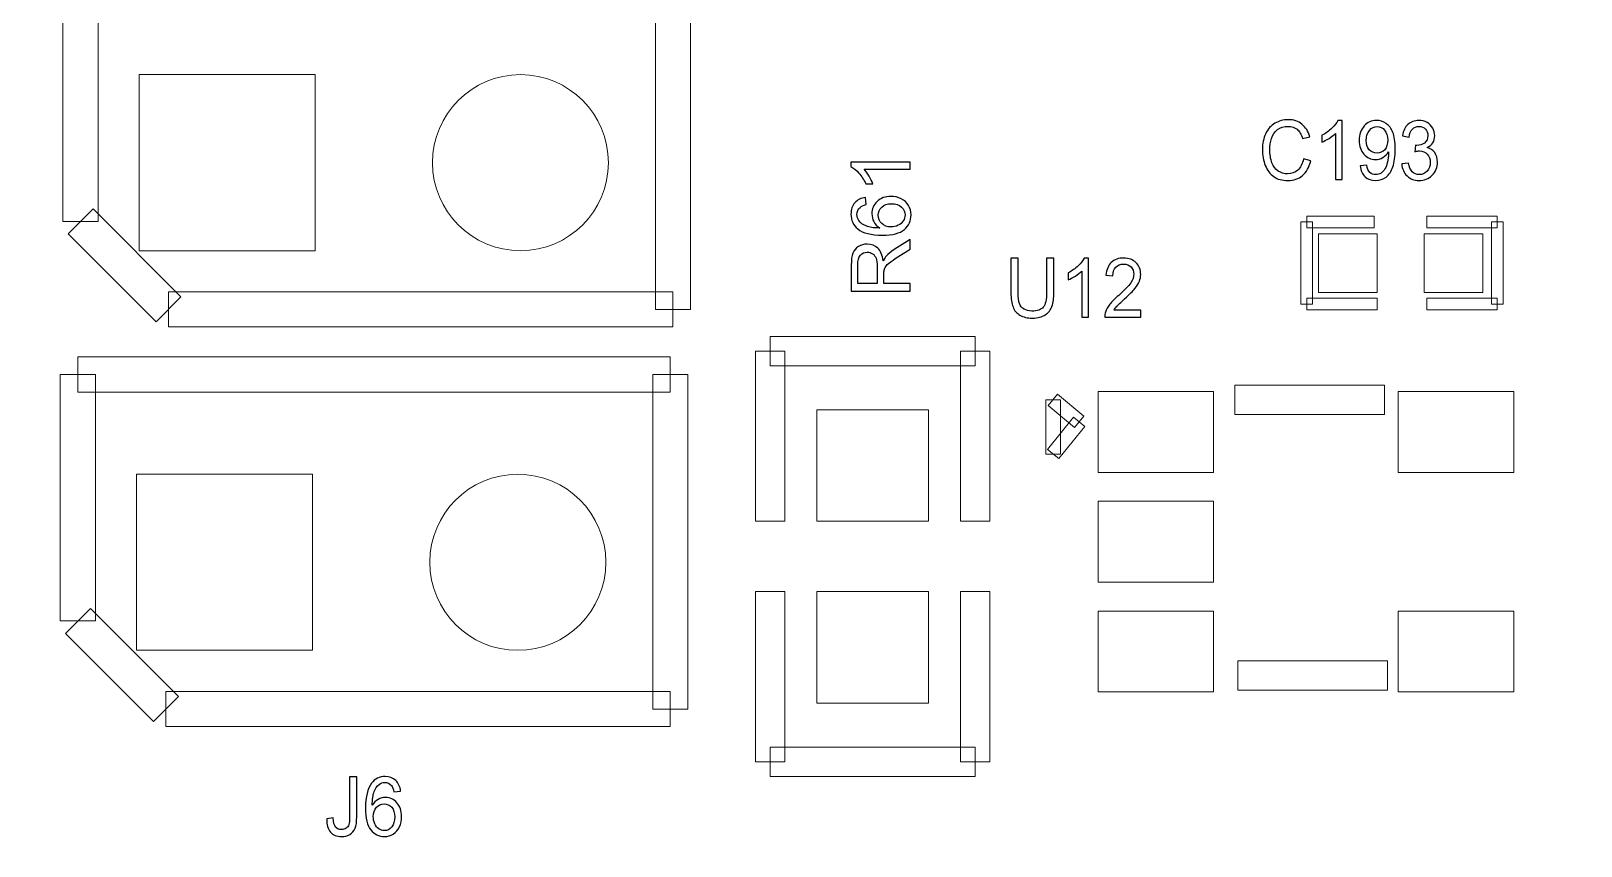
# Model space of a CAD drawing. Header units: millimetres. Extents: x -86 to 67, y -55 to 52.
# Drawn here: x 0.47 to 13.89, y 13.86 to 20.92 of the extents above; entities that cross this region are included whole.
import ezdxf

# ---------------------------------------------------------------- set-up
doc = ezdxf.new("R2010")
doc.units = ezdxf.units.MM
doc.header["$MEASUREMENT"] = 0
for name, color, linetype in [('BG_OUTLINE', 7, 'Continuous'), ('PG_SILKSCREEN_TOP', 7, 'Continuous'), ('PIN_TOP', 7, 'Continuous'), ('RD_SILKSCREEN_TOP', 7, 'Continuous')]:
    doc.layers.add(name, color=color, linetype=linetype)

msp = doc.modelspace()

# ---------------------------------------------------------------- linework, layer by layer
at = {"layer": 'BG_OUTLINE', "color": 3, "lineweight": 9}
msp.add_open_spline([(-60.0926, 34.7331), (-60.0926, 34.7331), (63.7724, 34.7331), (63.7724, 34.7331), (63.7724, 34.7331), (64.585, 34.7336), (65.3646, 34.4113), (65.9396, 33.837), (65.9396, 33.837), (66.5146, 33.2627), (66.8379, 32.4797), (66.8384, 31.667), (66.8384, 31.667), (66.8384, 31.667), (66.8412, -52.28), (66.8412, -52.28), (66.8412, -52.28), (66.8412, -52.28), (66.8384, -52.1933), (66.8384, -52.1933), (66.8384, -52.1933), (66.8389, -53.006), (66.5166, -53.7856), (65.9424, -54.3606), (65.9424, -54.3606), (65.3681, -54.9356), (64.585, -55.2589), (63.7724, -55.2594), (63.7724, -55.2594), (63.7724, -55.2594), (-60.1869, -55.2594), (-60.1869, -55.2594), (-60.1869, -55.2594), (-60.1869, -55.2594), (-60.0853, -55.2518), (-60.0853, -55.2518), (-60.0853, -55.2518), (-60.8979, -55.2523), (-61.6775, -54.9299), (-62.2525, -54.3557), (-62.2525, -54.3557), (-62.8275, -53.7814), (-63.1508, -52.9984), (-63.1513, -52.1857), (-63.1513, -52.1857), (-63.1513, -52.1857), (-63.1587, 31.667), (-63.1587, 31.667), (-63.1587, 31.667), (-63.1592, 32.4797), (-62.8369, 33.2593), (-62.2626, 33.8343), (-62.2626, 33.8343), (-61.6883, 34.4093), (-60.9053, 34.7326), (-60.0926, 34.7331)], degree=3, knots=[0, 0, 0, 0, 0.0714286, 0.0714286, 0.0714286, 0.0714286, 0.1428571, 0.1428571, 0.1428571, 0.1428571, 0.2142857, 0.2142857, 0.2142857, 0.2142857, 0.2857143, 0.2857143, 0.2857143, 0.2857143, 0.3571429, 0.3571429, 0.3571429, 0.3571429, 0.4285714, 0.4285714, 0.4285714, 0.4285714, 0.5, 0.5, 0.5, 0.5, 0.5714286, 0.5714286, 0.5714286, 0.5714286, 0.6428571, 0.6428571, 0.6428571, 0.6428571, 0.7142857, 0.7142857, 0.7142857, 0.7142857, 0.7857143, 0.7857143, 0.7857143, 0.7857143, 0.8571429, 0.8571429, 0.8571429, 0.8571429, 0.9285714, 0.9285714, 0.9285714, 0.9285714, 1, 1, 1, 1], dxfattribs=at)
at = {"layer": 'PG_SILKSCREEN_TOP', "color": 6, "lineweight": 9}
for points in [[(1.05, 19.2693), (1.05, 19.2693), (0.7452, 19.2693), (0.7452, 19.2693), (0.7452, 19.2693), (0.7452, 19.2693), (0.7452, 21.4029), (0.7452, 21.4029), (0.7452, 21.4029), (0.7452, 21.4029), (1.05, 21.4029), (1.05, 21.4029), (1.05, 21.4029), (1.05, 21.4029), (1.05, 19.2693), (1.05, 19.2693)], [(5.876, 21.4029), (5.876, 21.4029), (6.1808, 21.4029), (6.1808, 21.4029), (6.1808, 21.4029), (6.1808, 21.4029), (6.1808, 18.5073), (6.1808, 18.5073), (6.1808, 18.5073), (6.1808, 18.5073), (5.876, 18.5073), (5.876, 18.5073), (5.876, 18.5073), (5.876, 18.5073), (5.876, 21.4029), (5.876, 21.4029)], [(1.7673, 18.6151), (1.7673, 18.6151), (1.5518, 18.3995), (1.5518, 18.3995), (1.5518, 18.3995), (1.5518, 18.3995), (0.7898, 19.1615), (0.7898, 19.1615), (0.7898, 19.1615), (0.7898, 19.1615), (1.0053, 19.3771), (1.0053, 19.3771), (1.0053, 19.3771), (1.0053, 19.3771), (1.7673, 18.6151), (1.7673, 18.6151)], [(11.5681, 18.553), (11.5681, 18.553), (11.4665, 18.553), (11.4665, 18.553), (11.4665, 18.553), (11.4665, 18.553), (11.4665, 19.2642), (11.4665, 19.2642), (11.4665, 19.2642), (11.4665, 19.2642), (11.5681, 19.2642), (11.5681, 19.2642), (11.5681, 19.2642), (11.5681, 19.2642), (11.5681, 18.553), (11.5681, 18.553)], [(11.5173, 19.2134), (11.5173, 19.2134), (11.5173, 19.315), (11.5173, 19.315), (11.5173, 19.315), (11.5173, 19.315), (12.1015, 19.315), (12.1015, 19.315), (12.1015, 19.315), (12.1015, 19.315), (12.1015, 19.2134), (12.1015, 19.2134), (12.1015, 19.2134), (12.1015, 19.2134), (11.5173, 19.2134), (11.5173, 19.2134)], [(13.1683, 19.315), (13.1683, 19.315), (13.1683, 19.2134), (13.1683, 19.2134), (13.1683, 19.2134), (13.1683, 19.2134), (12.5587, 19.2134), (12.5587, 19.2134), (12.5587, 19.2134), (12.5587, 19.2134), (12.5587, 19.315), (12.5587, 19.315), (12.5587, 19.315), (12.5587, 19.315), (13.1683, 19.315), (13.1683, 19.315)], [(13.2191, 18.553), (13.2191, 18.553), (13.1175, 18.553), (13.1175, 18.553), (13.1175, 18.553), (13.1175, 18.553), (13.1175, 19.2642), (13.1175, 19.2642), (13.1175, 19.2642), (13.1175, 19.2642), (13.2191, 19.2642), (13.2191, 19.2642), (13.2191, 19.2642), (13.2191, 19.2642), (13.2191, 18.553), (13.2191, 18.553)], [(6.0284, 18.6597), (6.0284, 18.6597), (6.0284, 18.3549), (6.0284, 18.3549), (6.0284, 18.3549), (6.0284, 18.3549), (1.6596, 18.3549), (1.6596, 18.3549), (1.6596, 18.3549), (1.6596, 18.3549), (1.6596, 18.6597), (1.6596, 18.6597), (1.6596, 18.6597), (1.6596, 18.6597), (6.0284, 18.6597), (6.0284, 18.6597)], [(12.1269, 18.6038), (12.1269, 18.6038), (12.1269, 18.5022), (12.1269, 18.5022), (12.1269, 18.5022), (12.1269, 18.5022), (11.5173, 18.5022), (11.5173, 18.5022), (11.5173, 18.5022), (11.5173, 18.5022), (11.5173, 18.6038), (11.5173, 18.6038), (11.5173, 18.6038), (11.5173, 18.6038), (12.1269, 18.6038), (12.1269, 18.6038)], [(13.1683, 18.6038), (13.1683, 18.6038), (13.1683, 18.5022), (13.1683, 18.5022), (13.1683, 18.5022), (13.1683, 18.5022), (12.5587, 18.5022), (12.5587, 18.5022), (12.5587, 18.5022), (12.5587, 18.5022), (12.5587, 18.6038), (12.5587, 18.6038), (12.5587, 18.6038), (12.5587, 18.6038), (13.1683, 18.6038), (13.1683, 18.6038)], [(8.6471, 18.2736), (8.6471, 18.2736), (8.6471, 18.0196), (8.6471, 18.0196), (8.6471, 18.0196), (8.6471, 18.0196), (6.8691, 18.0196), (6.8691, 18.0196), (6.8691, 18.0196), (6.8691, 18.0196), (6.8691, 18.2736), (6.8691, 18.2736), (6.8691, 18.2736), (6.8691, 18.2736), (8.6471, 18.2736), (8.6471, 18.2736)], [(6.7421, 18.1466), (6.7421, 18.1466), (6.9961, 18.1466), (6.9961, 18.1466), (6.9961, 18.1466), (6.9961, 18.1466), (6.9961, 16.6734), (6.9961, 16.6734), (6.9961, 16.6734), (6.9961, 16.6734), (6.7421, 16.6734), (6.7421, 16.6734), (6.7421, 16.6734), (6.7421, 16.6734), (6.7421, 18.1466), (6.7421, 18.1466)], [(8.7741, 16.6734), (8.7741, 16.6734), (8.5201, 16.6734), (8.5201, 16.6734), (8.5201, 16.6734), (8.5201, 16.6734), (8.5201, 18.1466), (8.5201, 18.1466), (8.5201, 18.1466), (8.5201, 18.1466), (8.7741, 18.1466), (8.7741, 18.1466), (8.7741, 18.1466), (8.7741, 18.1466), (8.7741, 16.6734), (8.7741, 16.6734)], [(0.8747, 17.791), (0.8747, 17.791), (0.8747, 18.0958), (0.8747, 18.0958), (0.8747, 18.0958), (0.8747, 18.0958), (6.0055, 18.0958), (6.0055, 18.0958), (6.0055, 18.0958), (6.0055, 18.0958), (6.0055, 17.791), (6.0055, 17.791), (6.0055, 17.791), (6.0055, 17.791), (0.8747, 17.791), (0.8747, 17.791)], [(1.0271, 15.8098), (1.0271, 15.8098), (0.7223, 15.8098), (0.7223, 15.8098), (0.7223, 15.8098), (0.7223, 15.8098), (0.7223, 17.9434), (0.7223, 17.9434), (0.7223, 17.9434), (0.7223, 17.9434), (1.0271, 17.9434), (1.0271, 17.9434), (1.0271, 17.9434), (1.0271, 17.9434), (1.0271, 15.8098), (1.0271, 15.8098)], [(5.8531, 17.9434), (5.8531, 17.9434), (6.1579, 17.9434), (6.1579, 17.9434), (6.1579, 17.9434), (6.1579, 17.9434), (6.1579, 15.0478), (6.1579, 15.0478), (6.1579, 15.0478), (6.1579, 15.0478), (5.8531, 15.0478), (5.8531, 15.0478), (5.8531, 15.0478), (5.8531, 15.0478), (5.8531, 17.9434), (5.8531, 17.9434)], [(9.2577, 17.725), (9.2577, 17.725), (9.3847, 17.725), (9.3847, 17.725), (9.3847, 17.725), (9.3847, 17.725), (9.3847, 17.2551), (9.3847, 17.2551), (9.3847, 17.2551), (9.3847, 17.2551), (9.2577, 17.2551), (9.2577, 17.2551), (9.2577, 17.2551), (9.2577, 17.2551), (9.2577, 17.725), (9.2577, 17.725)], [(9.5872, 17.5817), (9.5872, 17.5817), (9.5059, 17.4842), (9.5059, 17.4842), (9.5059, 17.4842), (9.5059, 17.4842), (9.2773, 17.6747), (9.2773, 17.6747), (9.2773, 17.6747), (9.2773, 17.6747), (9.3586, 17.7722), (9.3586, 17.7722), (9.3586, 17.7722), (9.3586, 17.7722), (9.5872, 17.5817), (9.5872, 17.5817)], [(10.896, 17.598), (10.896, 17.598), (10.896, 17.852), (10.896, 17.852), (10.896, 17.852), (10.896, 17.852), (12.1914, 17.852), (12.1914, 17.852), (12.1914, 17.852), (12.1914, 17.852), (12.1914, 17.598), (12.1914, 17.598), (12.1914, 17.598), (12.1914, 17.598), (10.896, 17.598), (10.896, 17.598)], [(9.3706, 17.2151), (9.3706, 17.2151), (9.2719, 17.2951), (9.2719, 17.2951), (9.2719, 17.2951), (9.2719, 17.2951), (9.4972, 17.573), (9.4972, 17.573), (9.4972, 17.573), (9.4972, 17.573), (9.5959, 17.493), (9.5959, 17.493), (9.5959, 17.493), (9.5959, 17.493), (9.3706, 17.2151), (9.3706, 17.2151)], [(6.9961, 14.5906), (6.9961, 14.5906), (6.7421, 14.5906), (6.7421, 14.5906), (6.7421, 14.5906), (6.7421, 14.5906), (6.7421, 16.0638), (6.7421, 16.0638), (6.7421, 16.0638), (6.7421, 16.0638), (6.9961, 16.0638), (6.9961, 16.0638), (6.9961, 16.0638), (6.9961, 16.0638), (6.9961, 14.5906), (6.9961, 14.5906)], [(8.5201, 16.0638), (8.5201, 16.0638), (8.7741, 16.0638), (8.7741, 16.0638), (8.7741, 16.0638), (8.7741, 16.0638), (8.7741, 14.5906), (8.7741, 14.5906), (8.7741, 14.5906), (8.7741, 14.5906), (8.5201, 14.5906), (8.5201, 14.5906), (8.5201, 14.5906), (8.5201, 14.5906), (8.5201, 16.0638), (8.5201, 16.0638)], [(1.7445, 15.1556), (1.7445, 15.1556), (1.529, 14.9401), (1.529, 14.9401), (1.529, 14.9401), (1.529, 14.9401), (0.767, 15.7021), (0.767, 15.7021), (0.767, 15.7021), (0.767, 15.7021), (0.9825, 15.9176), (0.9825, 15.9176), (0.9825, 15.9176), (0.9825, 15.9176), (1.7445, 15.1556), (1.7445, 15.1556)], [(10.9214, 15.2104), (10.9214, 15.2104), (10.9214, 15.4644), (10.9214, 15.4644), (10.9214, 15.4644), (10.9214, 15.4644), (12.2168, 15.4644), (12.2168, 15.4644), (12.2168, 15.4644), (12.2168, 15.4644), (12.2168, 15.2104), (12.2168, 15.2104), (12.2168, 15.2104), (12.2168, 15.2104), (10.9214, 15.2104), (10.9214, 15.2104)], [(6.0055, 15.2002), (6.0055, 15.2002), (6.0055, 14.8954), (6.0055, 14.8954), (6.0055, 14.8954), (6.0055, 14.8954), (1.6367, 14.8954), (1.6367, 14.8954), (1.6367, 14.8954), (1.6367, 14.8954), (1.6367, 15.2002), (1.6367, 15.2002), (1.6367, 15.2002), (1.6367, 15.2002), (6.0055, 15.2002), (6.0055, 15.2002)], [(8.6471, 14.7176), (8.6471, 14.7176), (8.6471, 14.4636), (8.6471, 14.4636), (8.6471, 14.4636), (8.6471, 14.4636), (6.8691, 14.4636), (6.8691, 14.4636), (6.8691, 14.4636), (6.8691, 14.4636), (6.8691, 14.7176), (6.8691, 14.7176), (6.8691, 14.7176), (6.8691, 14.7176), (8.6471, 14.7176), (8.6471, 14.7176)]]:
    msp.add_open_spline(points, degree=3, knots=[0, 0, 0, 0, 0.25, 0.25, 0.25, 0.25, 0.5, 0.5, 0.5, 0.5, 0.75, 0.75, 0.75, 0.75, 1, 1, 1, 1], dxfattribs=at)
at = {"layer": 'PIN_TOP', "lineweight": 9}
for points in [[(1.4056, 19.0153), (1.4056, 19.0153), (1.4056, 20.5393), (1.4056, 20.5393), (1.4056, 20.5393), (1.4056, 20.5393), (2.9296, 20.5393), (2.9296, 20.5393), (2.9296, 20.5393), (2.9296, 20.5393), (2.9296, 19.0153), (2.9296, 19.0153), (2.9296, 19.0153), (2.9296, 19.0153), (1.4056, 19.0153), (1.4056, 19.0153)], [(5.4696, 19.7773), (5.4696, 20.1982), (5.1284, 20.5393), (4.7076, 20.5393), (4.7076, 20.5393), (4.2867, 20.5393), (3.9456, 20.1982), (3.9456, 19.7773), (3.9456, 19.7773), (3.9456, 19.3565), (4.2867, 19.0153), (4.7076, 19.0153), (4.7076, 19.0153), (5.1284, 19.0153), (5.4696, 19.3565), (5.4696, 19.7773)], [(12.1269, 19.1626), (12.1269, 19.1626), (12.1269, 18.6546), (12.1269, 18.6546), (12.1269, 18.6546), (12.1269, 18.6546), (11.6189, 18.6546), (11.6189, 18.6546), (11.6189, 18.6546), (11.6189, 18.6546), (11.6189, 19.1626), (11.6189, 19.1626), (11.6189, 19.1626), (11.6189, 19.1626), (12.1269, 19.1626), (12.1269, 19.1626)], [(13.0413, 19.1626), (13.0413, 19.1626), (13.0413, 18.6546), (13.0413, 18.6546), (13.0413, 18.6546), (13.0413, 18.6546), (12.5333, 18.6546), (12.5333, 18.6546), (12.5333, 18.6546), (12.5333, 18.6546), (12.5333, 19.1626), (12.5333, 19.1626), (12.5333, 19.1626), (12.5333, 19.1626), (13.0413, 19.1626), (13.0413, 19.1626)], [(9.7102, 17.0956), (9.7102, 17.0956), (9.7102, 17.7956), (9.7102, 17.7956), (9.7102, 17.7956), (9.7102, 17.7956), (10.7102, 17.7956), (10.7102, 17.7956), (10.7102, 17.7956), (10.7102, 17.7956), (10.7102, 17.0956), (10.7102, 17.0956), (10.7102, 17.0956), (10.7102, 17.0956), (9.7102, 17.0956), (9.7102, 17.0956)], [(12.3102, 17.0956), (12.3102, 17.0956), (12.3102, 17.7956), (12.3102, 17.7956), (12.3102, 17.7956), (12.3102, 17.7956), (13.3102, 17.7956), (13.3102, 17.7956), (13.3102, 17.7956), (13.3102, 17.7956), (13.3102, 17.0956), (13.3102, 17.0956), (13.3102, 17.0956), (13.3102, 17.0956), (12.3102, 17.0956), (12.3102, 17.0956)], [(7.2755, 17.6386), (7.2755, 17.6386), (8.2407, 17.6386), (8.2407, 17.6386), (8.2407, 17.6386), (8.2407, 17.6386), (8.2407, 16.6734), (8.2407, 16.6734), (8.2407, 16.6734), (8.2407, 16.6734), (7.2755, 16.6734), (7.2755, 16.6734), (7.2755, 16.6734), (7.2755, 16.6734), (7.2755, 17.6386), (7.2755, 17.6386)], [(1.3827, 15.5558), (1.3827, 15.5558), (1.3827, 17.0798), (1.3827, 17.0798), (1.3827, 17.0798), (1.3827, 17.0798), (2.9067, 17.0798), (2.9067, 17.0798), (2.9067, 17.0798), (2.9067, 17.0798), (2.9067, 15.5558), (2.9067, 15.5558), (2.9067, 15.5558), (2.9067, 15.5558), (1.3827, 15.5558), (1.3827, 15.5558)], [(5.4467, 16.3178), (5.4467, 16.7387), (5.1056, 17.0798), (4.6847, 17.0798), (4.6847, 17.0798), (4.2639, 17.0798), (3.9227, 16.7387), (3.9227, 16.3178), (3.9227, 16.3178), (3.9227, 15.897), (4.2639, 15.5558), (4.6847, 15.5558), (4.6847, 15.5558), (5.1056, 15.5558), (5.4467, 15.897), (5.4467, 16.3178)], [(9.7102, 16.1456), (9.7102, 16.1456), (9.7102, 16.8456), (9.7102, 16.8456), (9.7102, 16.8456), (9.7102, 16.8456), (10.7102, 16.8456), (10.7102, 16.8456), (10.7102, 16.8456), (10.7102, 16.8456), (10.7102, 16.1456), (10.7102, 16.1456), (10.7102, 16.1456), (10.7102, 16.1456), (9.7102, 16.1456), (9.7102, 16.1456)], [(7.2755, 16.0638), (7.2755, 16.0638), (8.2407, 16.0638), (8.2407, 16.0638), (8.2407, 16.0638), (8.2407, 16.0638), (8.2407, 15.0986), (8.2407, 15.0986), (8.2407, 15.0986), (8.2407, 15.0986), (7.2755, 15.0986), (7.2755, 15.0986), (7.2755, 15.0986), (7.2755, 15.0986), (7.2755, 16.0638), (7.2755, 16.0638)], [(9.7102, 15.1957), (9.7102, 15.1957), (9.7102, 15.8957), (9.7102, 15.8957), (9.7102, 15.8957), (9.7102, 15.8957), (10.7102, 15.8957), (10.7102, 15.8957), (10.7102, 15.8957), (10.7102, 15.8957), (10.7102, 15.1957), (10.7102, 15.1957), (10.7102, 15.1957), (10.7102, 15.1957), (9.7102, 15.1957), (9.7102, 15.1957)], [(12.3102, 15.1957), (12.3102, 15.1957), (12.3102, 15.8957), (12.3102, 15.8957), (12.3102, 15.8957), (12.3102, 15.8957), (13.3102, 15.8957), (13.3102, 15.8957), (13.3102, 15.8957), (13.3102, 15.8957), (13.3102, 15.1957), (13.3102, 15.1957), (13.3102, 15.1957), (13.3102, 15.1957), (12.3102, 15.1957), (12.3102, 15.1957)]]:
    msp.add_open_spline(points, degree=3, knots=[0, 0, 0, 0, 0.25, 0.25, 0.25, 0.25, 0.5, 0.5, 0.5, 0.5, 0.75, 0.75, 0.75, 0.75, 1, 1, 1, 1], dxfattribs=at)
at = {"layer": 'RD_SILKSCREEN_TOP', "color": 8}
for points, knots in [([(11.489, 19.81), (11.489, 19.81), (11.5516, 19.7929), (11.5516, 19.7929), (11.5516, 19.7929), (11.5385, 19.7377), (11.5148, 19.6955), (11.4809, 19.6663), (11.4809, 19.6663), (11.4468, 19.6373), (11.4051, 19.6228), (11.3558, 19.6228), (11.3558, 19.6228), (11.3049, 19.6228), (11.2635, 19.634), (11.2315, 19.6563), (11.2315, 19.6563), (11.1996, 19.6787), (11.1753, 19.711), (11.1586, 19.7534), (11.1586, 19.7534), (11.142, 19.7958), (11.1337, 19.8413), (11.1337, 19.8899), (11.1337, 19.8899), (11.1337, 19.9429), (11.143, 19.9891), (11.1619, 20.0286), (11.1619, 20.0286), (11.1807, 20.0681), (11.2075, 20.098), (11.2422, 20.1186), (11.2422, 20.1186), (11.2769, 20.1391), (11.3151, 20.1493), (11.3568, 20.1493), (11.3568, 20.1493), (11.4042, 20.1493), (11.4439, 20.1363), (11.4761, 20.1104), (11.4761, 20.1104), (11.5083, 20.0844), (11.5308, 20.048), (11.5434, 20.001), (11.5434, 20.001), (11.5434, 20.001), (11.482, 19.9853), (11.482, 19.9853), (11.482, 19.9853), (11.4709, 20.0224), (11.4551, 20.0493), (11.4342, 20.0663), (11.4342, 20.0663), (11.4134, 20.0832), (11.3872, 20.0916), (11.3555, 20.0916), (11.3555, 20.0916), (11.3192, 20.0916), (11.2889, 20.0823), (11.2645, 20.0636), (11.2645, 20.0636), (11.24, 20.0447), (11.2229, 20.0196), (11.2131, 19.9879), (11.2131, 19.9879), (11.2031, 19.9564), (11.1982, 19.9238), (11.1982, 19.8903), (11.1982, 19.8903), (11.1982, 19.8469), (11.2041, 19.8092), (11.2157, 19.7768), (11.2157, 19.7768), (11.2275, 19.7446), (11.2457, 19.7204), (11.2704, 19.7044), (11.2704, 19.7044), (11.2951, 19.6884), (11.3219, 19.6805), (11.3508, 19.6805), (11.3508, 19.6805), (11.3858, 19.6805), (11.4154, 19.6914), (11.4397, 19.7131), (11.4397, 19.7131), (11.4641, 19.7349), (11.4804, 19.7672), (11.489, 19.81)], [0, 0, 0, 0, 0.0454545, 0.0454545, 0.0454545, 0.0454545, 0.0909091, 0.0909091, 0.0909091, 0.0909091, 0.1363636, 0.1363636, 0.1363636, 0.1363636, 0.1818182, 0.1818182, 0.1818182, 0.1818182, 0.2272727, 0.2272727, 0.2272727, 0.2272727, 0.2727273, 0.2727273, 0.2727273, 0.2727273, 0.3181818, 0.3181818, 0.3181818, 0.3181818, 0.3636364, 0.3636364, 0.3636364, 0.3636364, 0.4090909, 0.4090909, 0.4090909, 0.4090909, 0.4545455, 0.4545455, 0.4545455, 0.4545455, 0.5, 0.5, 0.5, 0.5, 0.5454545, 0.5454545, 0.5454545, 0.5454545, 0.5909091, 0.5909091, 0.5909091, 0.5909091, 0.6363636, 0.6363636, 0.6363636, 0.6363636, 0.6818182, 0.6818182, 0.6818182, 0.6818182, 0.7272727, 0.7272727, 0.7272727, 0.7272727, 0.7727273, 0.7727273, 0.7727273, 0.7727273, 0.8181818, 0.8181818, 0.8181818, 0.8181818, 0.8636364, 0.8636364, 0.8636364, 0.8636364, 0.9090909, 0.9090909, 0.9090909, 0.9090909, 0.9545455, 0.9545455, 0.9545455, 0.9545455, 1, 1, 1, 1]), ([(11.8237, 19.6315), (11.8237, 19.6315), (11.7657, 19.6315), (11.7657, 19.6315), (11.7657, 19.6315), (11.7657, 19.6315), (11.7657, 20.0298), (11.7657, 20.0298), (11.7657, 20.0298), (11.7517, 20.0154), (11.7334, 20.0011), (11.7108, 19.9867), (11.7108, 19.9867), (11.688, 19.9724), (11.6676, 19.9616), (11.6496, 19.9545), (11.6496, 19.9545), (11.6496, 19.9545), (11.6496, 20.0148), (11.6496, 20.0148), (11.6496, 20.0148), (11.6821, 20.0313), (11.7105, 20.0512), (11.7347, 20.0746), (11.7347, 20.0746), (11.759, 20.098), (11.7762, 20.1207), (11.7863, 20.1427), (11.7863, 20.1427), (11.7863, 20.1427), (11.8237, 20.1427), (11.8237, 20.1427), (11.8237, 20.1427), (11.8237, 20.1427), (11.8237, 19.6315), (11.8237, 19.6315)], [0, 0, 0, 0, 0.1111111, 0.1111111, 0.1111111, 0.1111111, 0.2222222, 0.2222222, 0.2222222, 0.2222222, 0.3333333, 0.3333333, 0.3333333, 0.3333333, 0.4444444, 0.4444444, 0.4444444, 0.4444444, 0.5555556, 0.5555556, 0.5555556, 0.5555556, 0.6666667, 0.6666667, 0.6666667, 0.6666667, 0.7777778, 0.7777778, 0.7777778, 0.7777778, 0.8888889, 0.8888889, 0.8888889, 0.8888889, 1, 1, 1, 1]), ([(11.9811, 19.7492), (11.9811, 19.7492), (12.0369, 19.7548), (12.0369, 19.7548), (12.0369, 19.7548), (12.0417, 19.7266), (12.0507, 19.7061), (12.0639, 19.6933), (12.0639, 19.6933), (12.0773, 19.6806), (12.0943, 19.6742), (12.1153, 19.6742), (12.1153, 19.6742), (12.1331, 19.6742), (12.1487, 19.6786), (12.1622, 19.6874), (12.1622, 19.6874), (12.1756, 19.6962), (12.1866, 19.708), (12.1952, 19.7227), (12.1952, 19.7227), (12.2039, 19.7374), (12.211, 19.7573), (12.2169, 19.7822), (12.2169, 19.7822), (12.2225, 19.8072), (12.2255, 19.8327), (12.2255, 19.8586), (12.2255, 19.8586), (12.2255, 19.8613), (12.2254, 19.8656), (12.2252, 19.8711), (12.2252, 19.8711), (12.2135, 19.8513), (12.1978, 19.835), (12.1777, 19.8227), (12.1777, 19.8227), (12.1575, 19.8102), (12.1357, 19.8041), (12.1124, 19.8041), (12.1124, 19.8041), (12.0732, 19.8041), (12.0401, 19.8194), (12.0131, 19.85), (12.0131, 19.85), (11.9859, 19.8805), (11.9724, 19.9207), (11.9724, 19.9707), (11.9724, 19.9707), (11.9724, 20.0224), (11.9865, 20.0639), (12.0148, 20.0954), (12.0148, 20.0954), (12.0431, 20.127), (12.0785, 20.1427), (12.1211, 20.1427), (12.1211, 20.1427), (12.1518, 20.1427), (12.1799, 20.1337), (12.2054, 20.1159), (12.2054, 20.1159), (12.2308, 20.0982), (12.2502, 20.0727), (12.2634, 20.0397), (12.2634, 20.0397), (12.2766, 20.0068), (12.2833, 19.959), (12.2833, 19.8964), (12.2833, 19.8964), (12.2833, 19.8315), (12.2768, 19.7797), (12.2637, 19.741), (12.2637, 19.741), (12.2504, 19.7025), (12.2309, 19.6732), (12.2051, 19.6531), (12.2051, 19.6531), (12.1791, 19.6329), (12.1488, 19.6228), (12.1139, 19.6228), (12.1139, 19.6228), (12.0769, 19.6228), (12.0468, 19.6339), (12.0234, 19.656), (12.0234, 19.656), (11.9999, 19.6781), (11.9859, 19.7091), (11.9811, 19.7492)], [0, 0, 0, 0, 0.0454545, 0.0454545, 0.0454545, 0.0454545, 0.0909091, 0.0909091, 0.0909091, 0.0909091, 0.1363636, 0.1363636, 0.1363636, 0.1363636, 0.1818182, 0.1818182, 0.1818182, 0.1818182, 0.2272727, 0.2272727, 0.2272727, 0.2272727, 0.2727273, 0.2727273, 0.2727273, 0.2727273, 0.3181818, 0.3181818, 0.3181818, 0.3181818, 0.3636364, 0.3636364, 0.3636364, 0.3636364, 0.4090909, 0.4090909, 0.4090909, 0.4090909, 0.4545455, 0.4545455, 0.4545455, 0.4545455, 0.5, 0.5, 0.5, 0.5, 0.5454545, 0.5454545, 0.5454545, 0.5454545, 0.5909091, 0.5909091, 0.5909091, 0.5909091, 0.6363636, 0.6363636, 0.6363636, 0.6363636, 0.6818182, 0.6818182, 0.6818182, 0.6818182, 0.7272727, 0.7272727, 0.7272727, 0.7272727, 0.7727273, 0.7727273, 0.7727273, 0.7727273, 0.8181818, 0.8181818, 0.8181818, 0.8181818, 0.8636364, 0.8636364, 0.8636364, 0.8636364, 0.9090909, 0.9090909, 0.9090909, 0.9090909, 0.9545455, 0.9545455, 0.9545455, 0.9545455, 1, 1, 1, 1]), ([(12.34, 19.7659), (12.34, 19.7659), (12.3979, 19.7742), (12.3979, 19.7742), (12.3979, 19.7742), (12.4047, 19.7388), (12.416, 19.7133), (12.432, 19.6976), (12.432, 19.6976), (12.448, 19.682), (12.4675, 19.6742), (12.4905, 19.6742), (12.4905, 19.6742), (12.5178, 19.6742), (12.5409, 19.6844), (12.5598, 19.7048), (12.5598, 19.7048), (12.5784, 19.7251), (12.5879, 19.7504), (12.5879, 19.7805), (12.5879, 19.7805), (12.5879, 19.8092), (12.5793, 19.8329), (12.5618, 19.8515), (12.5618, 19.8515), (12.5443, 19.8701), (12.5222, 19.8795), (12.4953, 19.8795), (12.4953, 19.8795), (12.4844, 19.8795), (12.4707, 19.8771), (12.4544, 19.8725), (12.4544, 19.8725), (12.4544, 19.8725), (12.4609, 19.9274), (12.4609, 19.9274), (12.4609, 19.9274), (12.4648, 19.9269), (12.4678, 19.9266), (12.4702, 19.9266), (12.4702, 19.9266), (12.4949, 19.9266), (12.5171, 19.9336), (12.5369, 19.9475), (12.5369, 19.9475), (12.5568, 19.9614), (12.5666, 19.9828), (12.5666, 20.0118), (12.5666, 20.0118), (12.5666, 20.0346), (12.5594, 20.0537), (12.545, 20.0687), (12.545, 20.0687), (12.5306, 20.0837), (12.5119, 20.0913), (12.4892, 20.0913), (12.4892, 20.0913), (12.4666, 20.0913), (12.4478, 20.0836), (12.4328, 20.0684), (12.4328, 20.0684), (12.4178, 20.0531), (12.408, 20.0301), (12.4038, 19.9995), (12.4038, 19.9995), (12.4038, 19.9995), (12.3458, 20.0107), (12.3458, 20.0107), (12.3458, 20.0107), (12.3528, 20.0526), (12.369, 20.0851), (12.3941, 20.1081), (12.3941, 20.1081), (12.4193, 20.1311), (12.4506, 20.1427), (12.488, 20.1427), (12.488, 20.1427), (12.5137, 20.1427), (12.5375, 20.1367), (12.5592, 20.1248), (12.5592, 20.1248), (12.5808, 20.1129), (12.5975, 20.0966), (12.6091, 20.076), (12.6091, 20.076), (12.6205, 20.0554), (12.6263, 20.0336), (12.6263, 20.0103), (12.6263, 20.0103), (12.6263, 19.9884), (12.6209, 19.9684), (12.6098, 19.9502), (12.6098, 19.9502), (12.5988, 19.9322), (12.5826, 19.9179), (12.5611, 19.9072), (12.5611, 19.9072), (12.5891, 19.9003), (12.6108, 19.8859), (12.6263, 19.8639), (12.6263, 19.8639), (12.6417, 19.8421), (12.6495, 19.8148), (12.6495, 19.7819), (12.6495, 19.7819), (12.6495, 19.7375), (12.6345, 19.6998), (12.6043, 19.6688), (12.6043, 19.6688), (12.5742, 19.6379), (12.5362, 19.6225), (12.4902, 19.6225), (12.4902, 19.6225), (12.4487, 19.6225), (12.4142, 19.6358), (12.3869, 19.6624), (12.3869, 19.6624), (12.3595, 19.689), (12.3438, 19.7235), (12.34, 19.7659)], [0, 0, 0, 0, 0.0333333, 0.0333333, 0.0333333, 0.0333333, 0.0666667, 0.0666667, 0.0666667, 0.0666667, 0.1, 0.1, 0.1, 0.1, 0.1333333, 0.1333333, 0.1333333, 0.1333333, 0.1666667, 0.1666667, 0.1666667, 0.1666667, 0.2, 0.2, 0.2, 0.2, 0.2333333, 0.2333333, 0.2333333, 0.2333333, 0.2666667, 0.2666667, 0.2666667, 0.2666667, 0.3, 0.3, 0.3, 0.3, 0.3333333, 0.3333333, 0.3333333, 0.3333333, 0.3666667, 0.3666667, 0.3666667, 0.3666667, 0.4, 0.4, 0.4, 0.4, 0.4333333, 0.4333333, 0.4333333, 0.4333333, 0.4666667, 0.4666667, 0.4666667, 0.4666667, 0.5, 0.5, 0.5, 0.5, 0.5333333, 0.5333333, 0.5333333, 0.5333333, 0.5666667, 0.5666667, 0.5666667, 0.5666667, 0.6, 0.6, 0.6, 0.6, 0.6333333, 0.6333333, 0.6333333, 0.6333333, 0.6666667, 0.6666667, 0.6666667, 0.6666667, 0.7, 0.7, 0.7, 0.7, 0.7333333, 0.7333333, 0.7333333, 0.7333333, 0.7666667, 0.7666667, 0.7666667, 0.7666667, 0.8, 0.8, 0.8, 0.8, 0.8333333, 0.8333333, 0.8333333, 0.8333333, 0.8666667, 0.8666667, 0.8666667, 0.8666667, 0.9, 0.9, 0.9, 0.9, 0.9333333, 0.9333333, 0.9333333, 0.9333333, 0.9666667, 0.9666667, 0.9666667, 0.9666667, 1, 1, 1, 1]), ([(12.2187, 19.9739), (12.2187, 20.0097), (12.2099, 20.0383), (12.1922, 20.0593), (12.1922, 20.0593), (12.1744, 20.0804), (12.1531, 20.0909), (12.1281, 20.0909), (12.1281, 20.0909), (12.1024, 20.0909), (12.0799, 20.0796), (12.0608, 20.0569), (12.0608, 20.0569), (12.0417, 20.0342), (12.0321, 20.0048), (12.0321, 19.9687), (12.0321, 19.9687), (12.0321, 19.9362), (12.0412, 19.9099), (12.0594, 19.8897), (12.0594, 19.8897), (12.0775, 19.8694), (12.0999, 19.8593), (12.1265, 19.8593), (12.1265, 19.8593), (12.1535, 19.8593), (12.1755, 19.8694), (12.1927, 19.8897), (12.1927, 19.8897), (12.2101, 19.9099), (12.2187, 19.938), (12.2187, 19.9739)], [0, 0, 0, 0, 0.125, 0.125, 0.125, 0.125, 0.25, 0.25, 0.25, 0.25, 0.375, 0.375, 0.375, 0.375, 0.5, 0.5, 0.5, 0.5, 0.625, 0.625, 0.625, 0.625, 0.75, 0.75, 0.75, 0.75, 0.875, 0.875, 0.875, 0.875, 1, 1, 1, 1]), ([(8.0815, 19.7829), (8.0815, 19.7829), (8.0815, 19.7205), (8.0815, 19.7205), (8.0815, 19.7205), (8.0815, 19.7205), (7.6832, 19.7205), (7.6832, 19.7205), (7.6832, 19.7205), (7.6976, 19.7054), (7.7119, 19.6857), (7.7263, 19.6613), (7.7263, 19.6613), (7.7406, 19.6368), (7.7514, 19.6148), (7.7585, 19.5954), (7.7585, 19.5954), (7.7585, 19.5954), (7.6982, 19.5954), (7.6982, 19.5954), (7.6982, 19.5954), (7.6817, 19.6304), (7.6618, 19.661), (7.6384, 19.6871), (7.6384, 19.6871), (7.615, 19.7132), (7.5923, 19.7318), (7.5703, 19.7427), (7.5703, 19.7427), (7.5703, 19.7427), (7.5703, 19.7829), (7.5703, 19.7829), (7.5703, 19.7829), (7.5703, 19.7829), (8.0815, 19.7829), (8.0815, 19.7829)], [0, 0, 0, 0, 0.1111111, 0.1111111, 0.1111111, 0.1111111, 0.2222222, 0.2222222, 0.2222222, 0.2222222, 0.3333333, 0.3333333, 0.3333333, 0.3333333, 0.4444444, 0.4444444, 0.4444444, 0.4444444, 0.5555556, 0.5555556, 0.5555556, 0.5555556, 0.6666667, 0.6666667, 0.6666667, 0.6666667, 0.7777778, 0.7777778, 0.7777778, 0.7777778, 0.8888889, 0.8888889, 0.8888889, 0.8888889, 1, 1, 1, 1]), ([(7.6971, 19.4763), (7.6971, 19.4763), (7.702, 19.4142), (7.702, 19.4142), (7.702, 19.4142), (7.6774, 19.4086), (7.6595, 19.4008), (7.6485, 19.3906), (7.6485, 19.3906), (7.6306, 19.3737), (7.6217, 19.3528), (7.6217, 19.328), (7.6217, 19.328), (7.6217, 19.3081), (7.6273, 19.2907), (7.6384, 19.2756), (7.6384, 19.2756), (7.6528, 19.256), (7.6737, 19.2404), (7.7012, 19.2291), (7.7012, 19.2291), (7.7287, 19.2178), (7.768, 19.2119), (7.8189, 19.2114), (7.8189, 19.2114), (7.7961, 19.2265), (7.779, 19.2448), (7.7679, 19.2666), (7.7679, 19.2666), (7.7568, 19.2883), (7.7513, 19.3112), (7.7513, 19.335), (7.7513, 19.335), (7.7513, 19.3768), (7.7666, 19.4122), (7.7973, 19.4415), (7.7973, 19.4415), (7.828, 19.4708), (7.8675, 19.4854), (7.9161, 19.4854), (7.9161, 19.4854), (7.9482, 19.4854), (7.9778, 19.4785), (8.0053, 19.4647), (8.0053, 19.4647), (8.0327, 19.451), (8.0538, 19.432), (8.0683, 19.4079), (8.0683, 19.4079), (8.0829, 19.3839), (8.0902, 19.3566), (8.0902, 19.326), (8.0902, 19.326), (8.0902, 19.2739), (8.0711, 19.2314), (8.0327, 19.1986), (8.0327, 19.1986), (7.9944, 19.1656), (7.9312, 19.1493), (7.8432, 19.1493), (7.8432, 19.1493), (7.7449, 19.1493), (7.6734, 19.1674), (7.6287, 19.2038), (7.6287, 19.2038), (7.5898, 19.2355), (7.5703, 19.2781), (7.5703, 19.3319), (7.5703, 19.3319), (7.5703, 19.3719), (7.5815, 19.4047), (7.604, 19.4303), (7.604, 19.4303), (7.6265, 19.4559), (7.6575, 19.4712), (7.6971, 19.4763)], [0, 0, 0, 0, 0.0526316, 0.0526316, 0.0526316, 0.0526316, 0.1052632, 0.1052632, 0.1052632, 0.1052632, 0.1578947, 0.1578947, 0.1578947, 0.1578947, 0.2105263, 0.2105263, 0.2105263, 0.2105263, 0.2631579, 0.2631579, 0.2631579, 0.2631579, 0.3157895, 0.3157895, 0.3157895, 0.3157895, 0.3684211, 0.3684211, 0.3684211, 0.3684211, 0.4210526, 0.4210526, 0.4210526, 0.4210526, 0.4736842, 0.4736842, 0.4736842, 0.4736842, 0.5263158, 0.5263158, 0.5263158, 0.5263158, 0.5789474, 0.5789474, 0.5789474, 0.5789474, 0.6315789, 0.6315789, 0.6315789, 0.6315789, 0.6842105, 0.6842105, 0.6842105, 0.6842105, 0.7368421, 0.7368421, 0.7368421, 0.7368421, 0.7894737, 0.7894737, 0.7894737, 0.7894737, 0.8421053, 0.8421053, 0.8421053, 0.8421053, 0.8947368, 0.8947368, 0.8947368, 0.8947368, 0.9473684, 0.9473684, 0.9473684, 0.9473684, 1, 1, 1, 1]), ([(7.9165, 19.2211), (7.9381, 19.2211), (7.9587, 19.2257), (7.9784, 19.2349), (7.9784, 19.2349), (7.9981, 19.244), (8.013, 19.2568), (8.0233, 19.2732), (8.0233, 19.2732), (8.0336, 19.2896), (8.0388, 19.3069), (8.0388, 19.325), (8.0388, 19.325), (8.0388, 19.3514), (8.0282, 19.374), (8.0068, 19.393), (8.0068, 19.393), (7.9855, 19.412), (7.9566, 19.4214), (7.9201, 19.4214), (7.9201, 19.4214), (7.8849, 19.4214), (7.8571, 19.4121), (7.8368, 19.3933), (7.8368, 19.3933), (7.8166, 19.3746), (7.8065, 19.351), (7.8065, 19.3226), (7.8065, 19.3226), (7.8065, 19.2943), (7.8166, 19.2703), (7.8368, 19.2506), (7.8368, 19.2506), (7.8571, 19.231), (7.8837, 19.2211), (7.9165, 19.2211)], [0, 0, 0, 0, 0.1111111, 0.1111111, 0.1111111, 0.1111111, 0.2222222, 0.2222222, 0.2222222, 0.2222222, 0.3333333, 0.3333333, 0.3333333, 0.3333333, 0.4444444, 0.4444444, 0.4444444, 0.4444444, 0.5555556, 0.5555556, 0.5555556, 0.5555556, 0.6666667, 0.6666667, 0.6666667, 0.6666667, 0.7777778, 0.7777778, 0.7777778, 0.7777778, 0.8888889, 0.8888889, 0.8888889, 0.8888889, 1, 1, 1, 1]), ([(8.0815, 18.6648), (8.0815, 18.6648), (7.5724, 18.6648), (7.5724, 18.6648), (7.5724, 18.6648), (7.5724, 18.6648), (7.5724, 18.8905), (7.5724, 18.8905), (7.5724, 18.8905), (7.5724, 18.9359), (7.577, 18.9704), (7.5861, 18.994), (7.5861, 18.994), (7.5953, 19.0176), (7.6114, 19.0364), (7.6345, 19.0507), (7.6345, 19.0507), (7.6577, 19.0648), (7.6833, 19.0718), (7.7113, 19.0718), (7.7113, 19.0718), (7.7475, 19.0718), (7.7778, 19.0602), (7.8026, 19.0367), (7.8026, 19.0367), (7.8274, 19.0133), (7.8431, 18.9772), (7.8499, 18.9283), (7.8499, 18.9283), (7.8584, 18.9462), (7.8668, 18.9598), (7.8753, 18.969), (7.8753, 18.969), (7.8933, 18.9887), (7.9159, 19.0073), (7.9429, 19.025), (7.9429, 19.025), (7.9429, 19.025), (8.0815, 19.1135), (8.0815, 19.1135), (8.0815, 19.1135), (8.0815, 19.1135), (8.0815, 19.0287), (8.0815, 19.0287), (8.0815, 19.0287), (8.0815, 19.0287), (7.9755, 18.9614), (7.9755, 18.9614), (7.9755, 18.9614), (7.9451, 18.9417), (7.9216, 18.9255), (7.9055, 18.9127), (7.9055, 18.9127), (7.8892, 18.9), (7.8779, 18.8886), (7.8715, 18.8786), (7.8715, 18.8786), (7.8649, 18.8685), (7.8604, 18.8583), (7.8578, 18.8479), (7.8578, 18.8479), (7.8563, 18.8402), (7.8555, 18.8277), (7.8555, 18.8103), (7.8555, 18.8103), (7.8555, 18.8103), (7.8555, 18.7322), (7.8555, 18.7322), (7.8555, 18.7322), (7.8555, 18.7322), (8.0815, 18.7322), (8.0815, 18.7322), (8.0815, 18.7322), (8.0815, 18.7322), (8.0815, 18.6648), (8.0815, 18.6648)], [0, 0, 0, 0, 0.0526316, 0.0526316, 0.0526316, 0.0526316, 0.1052632, 0.1052632, 0.1052632, 0.1052632, 0.1578947, 0.1578947, 0.1578947, 0.1578947, 0.2105263, 0.2105263, 0.2105263, 0.2105263, 0.2631579, 0.2631579, 0.2631579, 0.2631579, 0.3157895, 0.3157895, 0.3157895, 0.3157895, 0.3684211, 0.3684211, 0.3684211, 0.3684211, 0.4210526, 0.4210526, 0.4210526, 0.4210526, 0.4736842, 0.4736842, 0.4736842, 0.4736842, 0.5263158, 0.5263158, 0.5263158, 0.5263158, 0.5789474, 0.5789474, 0.5789474, 0.5789474, 0.6315789, 0.6315789, 0.6315789, 0.6315789, 0.6842105, 0.6842105, 0.6842105, 0.6842105, 0.7368421, 0.7368421, 0.7368421, 0.7368421, 0.7894737, 0.7894737, 0.7894737, 0.7894737, 0.8421053, 0.8421053, 0.8421053, 0.8421053, 0.8947368, 0.8947368, 0.8947368, 0.8947368, 0.9473684, 0.9473684, 0.9473684, 0.9473684, 1, 1, 1, 1]), ([(7.7971, 18.7322), (7.7971, 18.7322), (7.7971, 18.877), (7.7971, 18.877), (7.7971, 18.877), (7.7971, 18.9077), (7.7939, 18.9319), (7.7875, 18.9492), (7.7875, 18.9492), (7.7811, 18.9666), (7.7709, 18.9798), (7.757, 18.9888), (7.757, 18.9888), (7.743, 18.9978), (7.7278, 19.0023), (7.7113, 19.0023), (7.7113, 19.0023), (7.6873, 19.0023), (7.6675, 18.9937), (7.6519, 18.9761), (7.6519, 18.9761), (7.6364, 18.9587), (7.6287, 18.9311), (7.6287, 18.8933), (7.6287, 18.8933), (7.6287, 18.8933), (7.6287, 18.7322), (7.6287, 18.7322), (7.6287, 18.7322), (7.6287, 18.7322), (7.7971, 18.7322), (7.7971, 18.7322)], [0, 0, 0, 0, 0.125, 0.125, 0.125, 0.125, 0.25, 0.25, 0.25, 0.25, 0.375, 0.375, 0.375, 0.375, 0.5, 0.5, 0.5, 0.5, 0.625, 0.625, 0.625, 0.625, 0.75, 0.75, 0.75, 0.75, 0.875, 0.875, 0.875, 0.875, 1, 1, 1, 1]), ([(9.2648, 18.9496), (9.2648, 18.9496), (9.3275, 18.9496), (9.3275, 18.9496), (9.3275, 18.9496), (9.3275, 18.9496), (9.3275, 18.6554), (9.3275, 18.6554), (9.3275, 18.6554), (9.3275, 18.6043), (9.322, 18.5637), (9.3112, 18.5335), (9.3112, 18.5335), (9.3005, 18.5034), (9.2812, 18.479), (9.253, 18.4602), (9.253, 18.4602), (9.225, 18.4412), (9.1882, 18.4318), (9.1426, 18.4318), (9.1426, 18.4318), (9.0984, 18.4318), (9.0621, 18.44), (9.034, 18.4565), (9.034, 18.4565), (9.0058, 18.4729), (8.9857, 18.4967), (8.9737, 18.5279), (8.9737, 18.5279), (8.9615, 18.559), (8.9556, 18.6015), (8.9556, 18.6554), (8.9556, 18.6554), (8.9556, 18.6554), (8.9556, 18.9496), (8.9556, 18.9496), (8.9556, 18.9496), (8.9556, 18.9496), (9.0182, 18.9496), (9.0182, 18.9496), (9.0182, 18.9496), (9.0182, 18.9496), (9.0182, 18.6558), (9.0182, 18.6558), (9.0182, 18.6558), (9.0182, 18.6115), (9.022, 18.5789), (9.0296, 18.5581), (9.0296, 18.5581), (9.0372, 18.5371), (9.0504, 18.521), (9.0689, 18.5096), (9.0689, 18.5096), (9.0876, 18.4982), (9.1103, 18.4925), (9.1371, 18.4925), (9.1371, 18.4925), (9.1832, 18.4925), (9.216, 18.5038), (9.2356, 18.5263), (9.2356, 18.5263), (9.2551, 18.5487), (9.2648, 18.5919), (9.2648, 18.6558), (9.2648, 18.6558), (9.2648, 18.6558), (9.2648, 18.9496), (9.2648, 18.9496)], [0, 0, 0, 0, 0.0588235, 0.0588235, 0.0588235, 0.0588235, 0.1176471, 0.1176471, 0.1176471, 0.1176471, 0.1764706, 0.1764706, 0.1764706, 0.1764706, 0.2352941, 0.2352941, 0.2352941, 0.2352941, 0.2941176, 0.2941176, 0.2941176, 0.2941176, 0.3529412, 0.3529412, 0.3529412, 0.3529412, 0.4117647, 0.4117647, 0.4117647, 0.4117647, 0.4705882, 0.4705882, 0.4705882, 0.4705882, 0.5294118, 0.5294118, 0.5294118, 0.5294118, 0.5882353, 0.5882353, 0.5882353, 0.5882353, 0.6470588, 0.6470588, 0.6470588, 0.6470588, 0.7058824, 0.7058824, 0.7058824, 0.7058824, 0.7647059, 0.7647059, 0.7647059, 0.7647059, 0.8235294, 0.8235294, 0.8235294, 0.8235294, 0.8823529, 0.8823529, 0.8823529, 0.8823529, 0.9411765, 0.9411765, 0.9411765, 0.9411765, 1, 1, 1, 1]), ([(9.6266, 18.4405), (9.6266, 18.4405), (9.5686, 18.4405), (9.5686, 18.4405), (9.5686, 18.4405), (9.5686, 18.4405), (9.5686, 18.8388), (9.5686, 18.8388), (9.5686, 18.8388), (9.5546, 18.8244), (9.5363, 18.8101), (9.5137, 18.7957), (9.5137, 18.7957), (9.4909, 18.7814), (9.4705, 18.7706), (9.4525, 18.7635), (9.4525, 18.7635), (9.4525, 18.7635), (9.4525, 18.8238), (9.4525, 18.8238), (9.4525, 18.8238), (9.485, 18.8403), (9.5134, 18.8602), (9.5376, 18.8836), (9.5376, 18.8836), (9.5619, 18.907), (9.5791, 18.9297), (9.5892, 18.9517), (9.5892, 18.9517), (9.5892, 18.9517), (9.6266, 18.9517), (9.6266, 18.9517), (9.6266, 18.9517), (9.6266, 18.9517), (9.6266, 18.4405), (9.6266, 18.4405)], [0, 0, 0, 0, 0.1111111, 0.1111111, 0.1111111, 0.1111111, 0.2222222, 0.2222222, 0.2222222, 0.2222222, 0.3333333, 0.3333333, 0.3333333, 0.3333333, 0.4444444, 0.4444444, 0.4444444, 0.4444444, 0.5555556, 0.5555556, 0.5555556, 0.5555556, 0.6666667, 0.6666667, 0.6666667, 0.6666667, 0.7777778, 0.7777778, 0.7777778, 0.7777778, 0.8888889, 0.8888889, 0.8888889, 0.8888889, 1, 1, 1, 1]), ([(10.0804, 18.5006), (10.0804, 18.5006), (10.0804, 18.4405), (10.0804, 18.4405), (10.0804, 18.4405), (10.0804, 18.4405), (9.768, 18.4405), (9.768, 18.4405), (9.768, 18.4405), (9.7675, 18.4556), (9.7697, 18.47), (9.7746, 18.4839), (9.7746, 18.4839), (9.7825, 18.5069), (9.7953, 18.5294), (9.8128, 18.5517), (9.8128, 18.5517), (9.8304, 18.5738), (9.8558, 18.5996), (9.8888, 18.6287), (9.8888, 18.6287), (9.9402, 18.6741), (9.9749, 18.71), (9.993, 18.7366), (9.993, 18.7366), (10.0111, 18.763), (10.0201, 18.7882), (10.0201, 18.8117), (10.0201, 18.8117), (10.0201, 18.8365), (10.0118, 18.8574), (9.9955, 18.8745), (9.9955, 18.8745), (9.9789, 18.8914), (9.9575, 18.8999), (9.931, 18.8999), (9.931, 18.8999), (9.9031, 18.8999), (9.8808, 18.8909), (9.8641, 18.8728), (9.8641, 18.8728), (9.8472, 18.8548), (9.8387, 18.8298), (9.8385, 18.7979), (9.8385, 18.7979), (9.8385, 18.7979), (9.7788, 18.8044), (9.7788, 18.8044), (9.7788, 18.8044), (9.7829, 18.8524), (9.7983, 18.8889), (9.825, 18.914), (9.825, 18.914), (9.8516, 18.9392), (9.8875, 18.9517), (9.9324, 18.9517), (9.9324, 18.9517), (9.9777, 18.9517), (10.0136, 18.9381), (10.04, 18.9111), (10.04, 18.9111), (10.0666, 18.8839), (10.0798, 18.8504), (10.0798, 18.8103), (10.0798, 18.8103), (10.0798, 18.7899), (10.0759, 18.7699), (10.0681, 18.7502), (10.0681, 18.7502), (10.0604, 18.7306), (10.0475, 18.7098), (10.0295, 18.6881), (10.0295, 18.6881), (10.0116, 18.6663), (9.9818, 18.6364), (9.9401, 18.5985), (9.9401, 18.5985), (9.9053, 18.567), (9.8829, 18.5456), (9.8731, 18.5344), (9.8731, 18.5344), (9.8631, 18.5232), (9.855, 18.512), (9.8485, 18.5006), (9.8485, 18.5006), (9.8485, 18.5006), (10.0804, 18.5006), (10.0804, 18.5006)], [0, 0, 0, 0, 0.0454545, 0.0454545, 0.0454545, 0.0454545, 0.0909091, 0.0909091, 0.0909091, 0.0909091, 0.1363636, 0.1363636, 0.1363636, 0.1363636, 0.1818182, 0.1818182, 0.1818182, 0.1818182, 0.2272727, 0.2272727, 0.2272727, 0.2272727, 0.2727273, 0.2727273, 0.2727273, 0.2727273, 0.3181818, 0.3181818, 0.3181818, 0.3181818, 0.3636364, 0.3636364, 0.3636364, 0.3636364, 0.4090909, 0.4090909, 0.4090909, 0.4090909, 0.4545455, 0.4545455, 0.4545455, 0.4545455, 0.5, 0.5, 0.5, 0.5, 0.5454545, 0.5454545, 0.5454545, 0.5454545, 0.5909091, 0.5909091, 0.5909091, 0.5909091, 0.6363636, 0.6363636, 0.6363636, 0.6363636, 0.6818182, 0.6818182, 0.6818182, 0.6818182, 0.7272727, 0.7272727, 0.7272727, 0.7272727, 0.7727273, 0.7727273, 0.7727273, 0.7727273, 0.8181818, 0.8181818, 0.8181818, 0.8181818, 0.8636364, 0.8636364, 0.8636364, 0.8636364, 0.9090909, 0.9090909, 0.9090909, 0.9090909, 0.9545455, 0.9545455, 0.9545455, 0.9545455, 1, 1, 1, 1]), ([(3.0299, 14.0966), (3.0299, 14.0966), (3.0864, 14.1049), (3.0864, 14.1049), (3.0864, 14.1049), (3.0879, 14.066), (3.0947, 14.0393), (3.1066, 14.025), (3.1066, 14.025), (3.1188, 14.0107), (3.1354, 14.0035), (3.1566, 14.0035), (3.1566, 14.0035), (3.1724, 14.0035), (3.1859, 14.0073), (3.1973, 14.0152), (3.1973, 14.0152), (3.2087, 14.0229), (3.2165, 14.0334), (3.2208, 14.0467), (3.2208, 14.0467), (3.2251, 14.0601), (3.2273, 14.0813), (3.2273, 14.1105), (3.2273, 14.1105), (3.2273, 14.1105), (3.2273, 14.4612), (3.2273, 14.4612), (3.2273, 14.4612), (3.2273, 14.4612), (3.2898, 14.4612), (3.2898, 14.4612), (3.2898, 14.4612), (3.2898, 14.4612), (3.2898, 14.1143), (3.2898, 14.1143), (3.2898, 14.1143), (3.2898, 14.0717), (3.2851, 14.0386), (3.2755, 14.0153), (3.2755, 14.0153), (3.2659, 13.9919), (3.2507, 13.9741), (3.23, 13.9618), (3.23, 13.9618), (3.2092, 13.9496), (3.1849, 13.9434), (3.157, 13.9434), (3.157, 13.9434), (3.1155, 13.9434), (3.0838, 13.9562), (3.0616, 13.982), (3.0616, 13.982), (3.0396, 14.0077), (3.0291, 14.0459), (3.0299, 14.0966)], [0, 0, 0, 0, 0.0714286, 0.0714286, 0.0714286, 0.0714286, 0.1428571, 0.1428571, 0.1428571, 0.1428571, 0.2142857, 0.2142857, 0.2142857, 0.2142857, 0.2857143, 0.2857143, 0.2857143, 0.2857143, 0.3571429, 0.3571429, 0.3571429, 0.3571429, 0.4285714, 0.4285714, 0.4285714, 0.4285714, 0.5, 0.5, 0.5, 0.5, 0.5714286, 0.5714286, 0.5714286, 0.5714286, 0.6428571, 0.6428571, 0.6428571, 0.6428571, 0.7142857, 0.7142857, 0.7142857, 0.7142857, 0.7857143, 0.7857143, 0.7857143, 0.7857143, 0.8571429, 0.8571429, 0.8571429, 0.8571429, 0.9285714, 0.9285714, 0.9285714, 0.9285714, 1, 1, 1, 1]), ([(3.6696, 14.3365), (3.6696, 14.3365), (3.612, 14.3316), (3.612, 14.3316), (3.612, 14.3316), (3.6068, 14.3562), (3.5995, 14.3741), (3.59, 14.3851), (3.59, 14.3851), (3.5744, 14.403), (3.5549, 14.4119), (3.5319, 14.4119), (3.5319, 14.4119), (3.5134, 14.4119), (3.4973, 14.4063), (3.4833, 14.3952), (3.4833, 14.3952), (3.4651, 14.3808), (3.4506, 14.3599), (3.4401, 14.3324), (3.4401, 14.3324), (3.4296, 14.3049), (3.4241, 14.2656), (3.4236, 14.2147), (3.4236, 14.2147), (3.4377, 14.2375), (3.4547, 14.2546), (3.4749, 14.2657), (3.4749, 14.2657), (3.4951, 14.2768), (3.5163, 14.2823), (3.5384, 14.2823), (3.5384, 14.2823), (3.5772, 14.2823), (3.6101, 14.267), (3.6373, 14.2363), (3.6373, 14.2363), (3.6645, 14.2056), (3.6781, 14.1661), (3.6781, 14.1175), (3.6781, 14.1175), (3.6781, 14.0854), (3.6717, 14.0558), (3.6589, 14.0283), (3.6589, 14.0283), (3.6461, 14.0009), (3.6285, 13.9798), (3.6061, 13.9653), (3.6061, 13.9653), (3.5838, 13.9507), (3.5585, 13.9434), (3.5301, 13.9434), (3.5301, 13.9434), (3.4817, 13.9434), (3.4422, 13.9625), (3.4118, 14.0009), (3.4118, 14.0009), (3.3811, 14.0392), (3.366, 14.1024), (3.366, 14.1904), (3.366, 14.1904), (3.366, 14.2887), (3.3828, 14.3602), (3.4166, 14.4049), (3.4166, 14.4049), (3.446, 14.4438), (3.4856, 14.4633), (3.5355, 14.4633), (3.5355, 14.4633), (3.5727, 14.4633), (3.6031, 14.4521), (3.6269, 14.4296), (3.6269, 14.4296), (3.6507, 14.4071), (3.6649, 14.3761), (3.6696, 14.3365)], [0, 0, 0, 0, 0.0526316, 0.0526316, 0.0526316, 0.0526316, 0.1052632, 0.1052632, 0.1052632, 0.1052632, 0.1578947, 0.1578947, 0.1578947, 0.1578947, 0.2105263, 0.2105263, 0.2105263, 0.2105263, 0.2631579, 0.2631579, 0.2631579, 0.2631579, 0.3157895, 0.3157895, 0.3157895, 0.3157895, 0.3684211, 0.3684211, 0.3684211, 0.3684211, 0.4210526, 0.4210526, 0.4210526, 0.4210526, 0.4736842, 0.4736842, 0.4736842, 0.4736842, 0.5263158, 0.5263158, 0.5263158, 0.5263158, 0.5789474, 0.5789474, 0.5789474, 0.5789474, 0.6315789, 0.6315789, 0.6315789, 0.6315789, 0.6842105, 0.6842105, 0.6842105, 0.6842105, 0.7368421, 0.7368421, 0.7368421, 0.7368421, 0.7894737, 0.7894737, 0.7894737, 0.7894737, 0.8421053, 0.8421053, 0.8421053, 0.8421053, 0.8947368, 0.8947368, 0.8947368, 0.8947368, 0.9473684, 0.9473684, 0.9473684, 0.9473684, 1, 1, 1, 1]), ([(3.4327, 14.1171), (3.4327, 14.0955), (3.4369, 14.0749), (3.4455, 14.0552), (3.4455, 14.0552), (3.4539, 14.0355), (3.4658, 14.0206), (3.481, 14.0103), (3.481, 14.0103), (3.4963, 14), (3.5123, 13.9948), (3.5291, 13.9948), (3.5291, 13.9948), (3.5536, 13.9948), (3.5746, 14.0054), (3.5923, 14.0268), (3.5923, 14.0268), (3.6099, 14.0481), (3.6186, 14.077), (3.6186, 14.1135), (3.6186, 14.1135), (3.6186, 14.1487), (3.61, 14.1765), (3.5926, 14.1968), (3.5926, 14.1968), (3.5752, 14.217), (3.5533, 14.2271), (3.5269, 14.2271), (3.5269, 14.2271), (3.5006, 14.2271), (3.4783, 14.217), (3.46, 14.1968), (3.46, 14.1968), (3.4418, 14.1765), (3.4327, 14.1499), (3.4327, 14.1171)], [0, 0, 0, 0, 0.1111111, 0.1111111, 0.1111111, 0.1111111, 0.2222222, 0.2222222, 0.2222222, 0.2222222, 0.3333333, 0.3333333, 0.3333333, 0.3333333, 0.4444444, 0.4444444, 0.4444444, 0.4444444, 0.5555556, 0.5555556, 0.5555556, 0.5555556, 0.6666667, 0.6666667, 0.6666667, 0.6666667, 0.7777778, 0.7777778, 0.7777778, 0.7777778, 0.8888889, 0.8888889, 0.8888889, 0.8888889, 1, 1, 1, 1])]:
    msp.add_open_spline(points, degree=3, knots=knots, dxfattribs=at)

doc.saveas('drawing.dxf')
